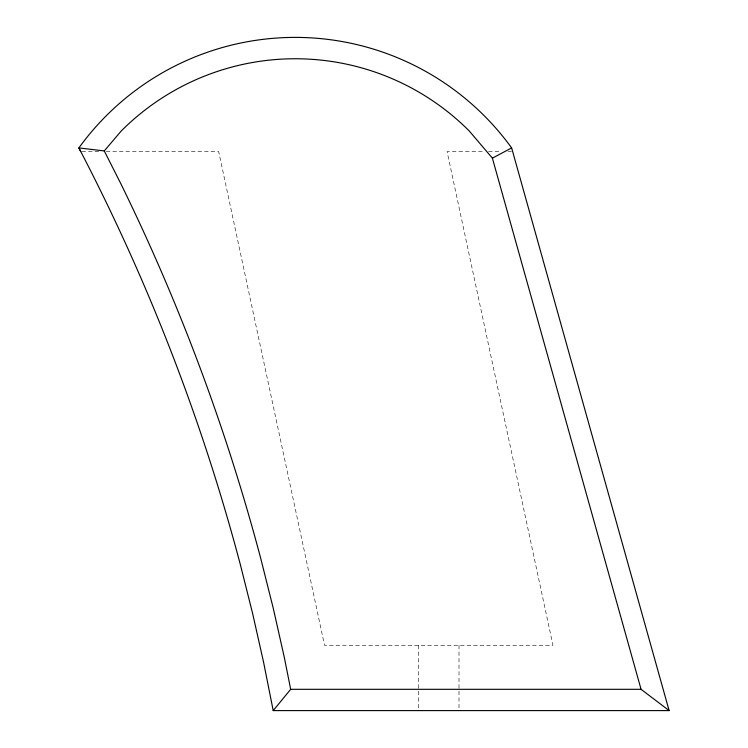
<?xml version="1.0" encoding="UTF-8"?>
<svg xmlns="http://www.w3.org/2000/svg" width="748" height="748" viewBox="0 0 748 748"><rect width="100%" height="100%" fill="white"/><g stroke="black" fill="none" stroke-linecap="round" stroke-linejoin="round"><path stroke-width="0.56" stroke-dasharray="3.74 2.81" d="M81.897 151.61L100.447 151.61M106.244 151.61L218.678 151.61L324.529 645.272L552.94 645.272L447.089 151.61L483.9 151.61M488.5 151.61L500.01 151.61M508.06 151.61L511.51 151.61M459.001 645.272L459.001 710.6M418.478 645.272L418.478 708.263"/><path stroke-width="1.12" d="M273.207 710.6L290.673 689.31L641.064 689.31L669.123 710.6L273.207 710.6L263.483 661.774L252.553 613.201L240.426 564.908A2015.037 2015.037 0 0 0 78.877 147.917A267.073 267.073 0 0 1 511.632 147.917L669.123 710.6M80.737 151.61L78.877 147.917L104.262 150.937L121.213 131.012A245.718 245.718 0 0 1 469.286 131.012L492.39 158.155L641.064 689.31M492.39 158.155L511.632 147.917M104.262 150.937L120.465 182.97A2036.327 2036.327 0 0 1 261.005 559.467L273.263 608.264L284.305 657.352L290.673 689.31"/></g></svg>
